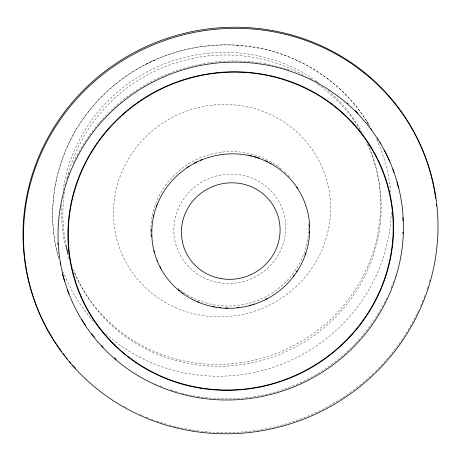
<?xml version="1.0" encoding="UTF-8"?>
<svg xmlns="http://www.w3.org/2000/svg" width="461" height="461" viewBox="0 0 461 461"><rect width="100%" height="100%" fill="white"/><g stroke="black" fill="none" stroke-linecap="round" stroke-linejoin="round"><path stroke-width="0.35" stroke-dasharray="2.31 1.73" d="M237.501 45.293C182.706 41.265 126.844 65.128 91.872 107.494C57.17 148.379 43.674 206.58 58.731 258.269M88.184 112.058L88.466 111.712M154.913 59.884L144.333 65.018M237.087 45.259C290.989 48.342 342.73 79.125 369.687 126.147M366.743 121.312L369.71 126.21A170.178 164.831 -23.1 0 0 157.368 58.933A170.178 164.831 -23.1 0 0 58.852 258.707M67.98 252.392L66.159 245.517L68.591 255.094M376.637 139.539A170.178 164.831 -23.1 0 1 390.859 194.023M391.274 212.158A170.178 164.831 -23.1 0 1 286.333 362.323A170.178 164.831 -23.1 0 1 105.46 333.372M93.393 321.231A170.178 164.831 -23.1 0 1 63.364 272.157M368.051 144.495A160.267 155.23 -23.1 0 1 282.708 350.85A160.267 155.23 -23.1 0 1 73.829 271.685M68.908 258.592A160.267 155.23 -23.1 0 1 61.762 204.252M63.082 190.479A160.267 155.23 -23.1 0 1 318.292 82.542M328.226 90.437A160.267 155.23 -23.1 0 1 362.162 132.463M367.244 143.711A159.904 154.879 -23.1 0 1 281.919 353.483A159.904 154.879 -23.1 0 1 72.55 267.397M68.28 254.253A159.904 154.879 -23.1 0 1 64.673 190.987M67.248 177.986A159.904 154.879 -23.1 0 1 305.389 76.209M317.71 84.144A159.904 154.879 -23.1 0 1 359.81 129.662M429.894 279.862A208.245 201.705 -23.1 0 1 429.122 282.53M427.675 287.168A208.245 201.705 -23.1 0 1 426.8 289.808M424.696 295.708A208.245 201.705 -23.1 0 1 423.953 297.662M422.933 300.255A208.245 201.705 -23.1 0 1 419.942 307.314M418.496 310.489A208.245 201.705 -23.1 0 1 374.816 371.9M373.295 373.37A208.245 201.705 -23.1 0 1 362.772 382.774M361.142 384.122A208.245 201.705 -23.1 0 1 213.391 432.309M211.282 432.176A208.245 201.705 -23.1 0 1 169.193 424.979M166.507 424.212A208.245 201.705 -23.1 0 1 155.219 420.541M152.603 419.585A208.245 201.705 -23.1 0 1 151.294 419.095M148.05 417.827A208.245 201.705 -23.1 0 1 146.114 417.044M142.265 415.413A208.245 201.705 -23.1 0 1 140.357 414.566M126.043 407.466A208.245 201.705 -23.1 0 1 124.222 406.458M395.382 275.718A173.538 168.086 -23.1 0 1 394.95 277.078M393.59 281.152A173.538 168.086 -23.1 0 1 392.87 283.175M391.867 285.866A173.538 168.086 -23.1 0 1 390.819 288.534M386.802 297.743A173.538 168.086 -23.1 0 1 382.244 306.721M380.849 309.239A173.538 168.086 -23.1 0 1 179.634 392.547M176.868 391.752A173.538 168.086 -23.1 0 1 170.697 389.804M161.944 386.589A173.538 168.086 -23.1 0 1 159.95 385.776M156.648 384.376A173.538 168.086 -23.1 0 1 155.34 383.794M64.926 184.832A173.538 168.086 -23.1 0 1 65.566 182.787M66.695 179.392A173.538 168.086 -23.1 0 1 67.404 177.364M68.395 174.673A173.538 168.086 -23.1 0 1 69.697 171.331M73.408 162.773A173.538 168.086 -23.1 0 1 289.133 69.83M309.717 78.186A173.538 168.086 -23.1 0 1 312.281 79.459M316.085 81.441A173.538 168.086 -23.1 0 1 317.963 82.467M308.645 223.464A79.332 76.837 -23.1 0 1 264.262 297.472A79.332 76.837 -23.1 0 1 178.148 288.379M150.978 235.456A79.332 76.837 -23.1 0 1 195.337 160.1A79.332 76.837 -23.1 0 1 282.501 170.144M284.65 172.057A79.332 76.837 -23.1 0 1 285.699 173.036M288.148 175.497A79.332 76.837 -23.1 0 1 289.56 177.024M201.866 315.416A109.078 105.655 -23.1 0 0 324.498 173.267A109.078 105.655 -23.1 0 0 139.741 143.267A109.078 105.655 -23.1 0 0 201.866 315.416M218.289 282.581A56.19 54.427 -23.1 0 0 282.916 210.568A56.19 54.427 -23.1 0 0 188.117 193.251A56.19 54.427 -23.1 0 0 218.289 282.581"/><path stroke-width="0.69" d="M61.86 351.87A208.245 201.705 -23.1 0 1 153.865 43.259A208.245 201.705 -23.1 0 1 435.685 198.484M436.429 204.626A208.245 201.705 -23.1 0 1 436.567 205.992M75.506 368.23A208.245 201.705 -23.1 0 1 72.723 365.175M70.908 363.112A208.245 201.705 -23.1 0 1 69.565 361.545M67.364 358.906A208.245 201.705 -23.1 0 1 66.493 357.84M65.208 356.226A208.245 201.705 -23.1 0 1 63.099 353.512M392.784 169.135A173.538 168.086 -23.1 0 1 393.976 172.454M396.921 181.893A173.538 168.086 -23.1 0 1 398.517 188.048M402.741 217.413A173.538 168.086 -23.1 0 1 402.891 220.957M402.851 232.304A173.538 168.086 -23.1 0 1 402.787 233.721M116.16 359.292A173.538 168.086 -23.1 0 1 114.535 357.909M103.201 347.191A173.538 168.086 -23.1 0 1 101.737 345.646M94.28 337.124A173.538 168.086 -23.1 0 1 91.635 333.799M85.429 325.201A173.538 168.086 -23.1 0 1 81.603 319.266M68.994 294.032A173.538 168.086 -23.1 0 1 67.248 289.404M64.58 281.366A173.538 168.086 -23.1 0 1 62.506 273.88M60.379 264.216A173.538 168.086 -23.1 0 1 60.126 262.828M57.902 244.572A173.538 168.086 -23.1 0 1 57.815 243.154M347.052 102.884A173.538 168.086 -23.1 0 1 348.118 103.823M355.333 110.652A173.538 168.086 -23.1 0 1 357.805 113.187M370.586 128.319A173.538 168.086 -23.1 0 1 371.428 129.455M377.415 138.208A173.538 168.086 -23.1 0 1 378.17 139.401M380.008 142.414A173.538 168.086 -23.1 0 1 380.723 143.636M384.151 149.808A173.538 168.086 -23.1 0 1 389.631 161.269M160.895 268.089A79.332 76.837 -23.1 0 1 160.238 266.931M309.492 225.118A79.332 76.837 -23.1 0 1 309.556 226.495M309.562 231.318A79.332 76.837 -23.1 0 1 309.51 232.696M305.499 253.711A79.332 76.837 -23.1 0 1 305.038 255.025M297.339 270.659A79.332 76.837 -23.1 0 1 296.573 271.829M294.158 275.275A79.332 76.837 -23.1 0 1 293.311 276.398M267.069 298.521A79.332 76.837 -23.1 0 1 265.184 299.489M254.057 304.047A79.332 76.837 -23.1 0 1 252.703 304.473M250.669 305.073A79.332 76.837 -23.1 0 1 249.303 305.441M238.896 307.441A79.332 76.837 -23.1 0 1 237.49 307.602M227.636 308.057A79.332 76.837 -23.1 0 1 225.527 308M220.617 307.648A79.332 76.837 -23.1 0 1 219.217 307.493M214.365 306.755A79.332 76.837 -23.1 0 1 212.988 306.49M198.956 302.272A79.332 76.837 -23.1 0 1 197.671 301.736M183.178 293.605A79.332 76.837 -23.1 0 1 182.06 292.793M179.329 290.672A79.332 76.837 -23.1 0 1 178.269 289.79M160.595 268.037A79.332 76.837 -23.1 0 1 159.955 266.827M157.627 261.86A79.332 76.837 -23.1 0 1 157.103 260.592M154.274 252.138A79.332 76.837 -23.1 0 1 153.928 250.813M151.796 236.562A79.332 76.837 -23.1 0 1 151.738 235.185M151.709 231.053A79.332 76.837 -23.1 0 1 151.75 229.676M153.392 216.658A79.332 76.837 -23.1 0 1 153.692 215.304M156.492 205.998A79.332 76.837 -23.1 0 1 156.988 204.701M186.941 167.527A79.332 76.837 -23.1 0 1 188.716 166.363M194.219 163.159A79.332 76.837 -23.1 0 1 196.743 161.874M200.61 160.117A79.332 76.837 -23.1 0 1 201.918 159.575M248.986 155.334A79.332 76.837 -23.1 0 1 251.718 155.956M254.42 156.682A79.332 76.837 -23.1 0 1 259.076 158.169M265.524 160.791A79.332 76.837 -23.1 0 1 267.409 161.684M269.881 162.958A79.332 76.837 -23.1 0 1 271.097 163.626M296.786 187.189A79.332 76.837 -23.1 0 1 297.547 188.33M198.656 397.739A173.538 168.086 -23.1 0 0 393.752 171.596A173.538 168.086 -23.1 0 0 99.818 123.865A173.538 168.086 -23.1 0 0 198.656 397.739M197.377 387.309A163.246 158.117 -23.1 0 0 385.131 178.102A163.246 158.117 -23.1 0 0 109.718 127.789A163.246 158.117 -23.1 0 0 197.377 387.309M192.237 431.075A208.245 201.705 -23.1 0 0 426.356 159.696A208.245 201.705 -23.1 0 0 73.633 102.428A208.245 201.705 -23.1 0 0 192.237 431.075M221.574 278.686A49.581 48.025 -23.1 0 0 277.315 214.077A49.581 48.025 -23.1 0 0 193.338 200.437A49.581 48.025 -23.1 0 0 221.574 278.686M216.071 307.262A79.332 76.837 -23.1 0 0 305.263 203.877A79.332 76.837 -23.1 0 0 170.893 182.06A79.332 76.837 -23.1 0 0 216.071 307.262M200.489 388.214A163.62 158.48 -23.1 0 0 384.439 174.99A163.62 158.48 -23.1 0 0 107.304 129.99A163.62 158.48 -23.1 0 0 200.489 388.214"/></g></svg>
